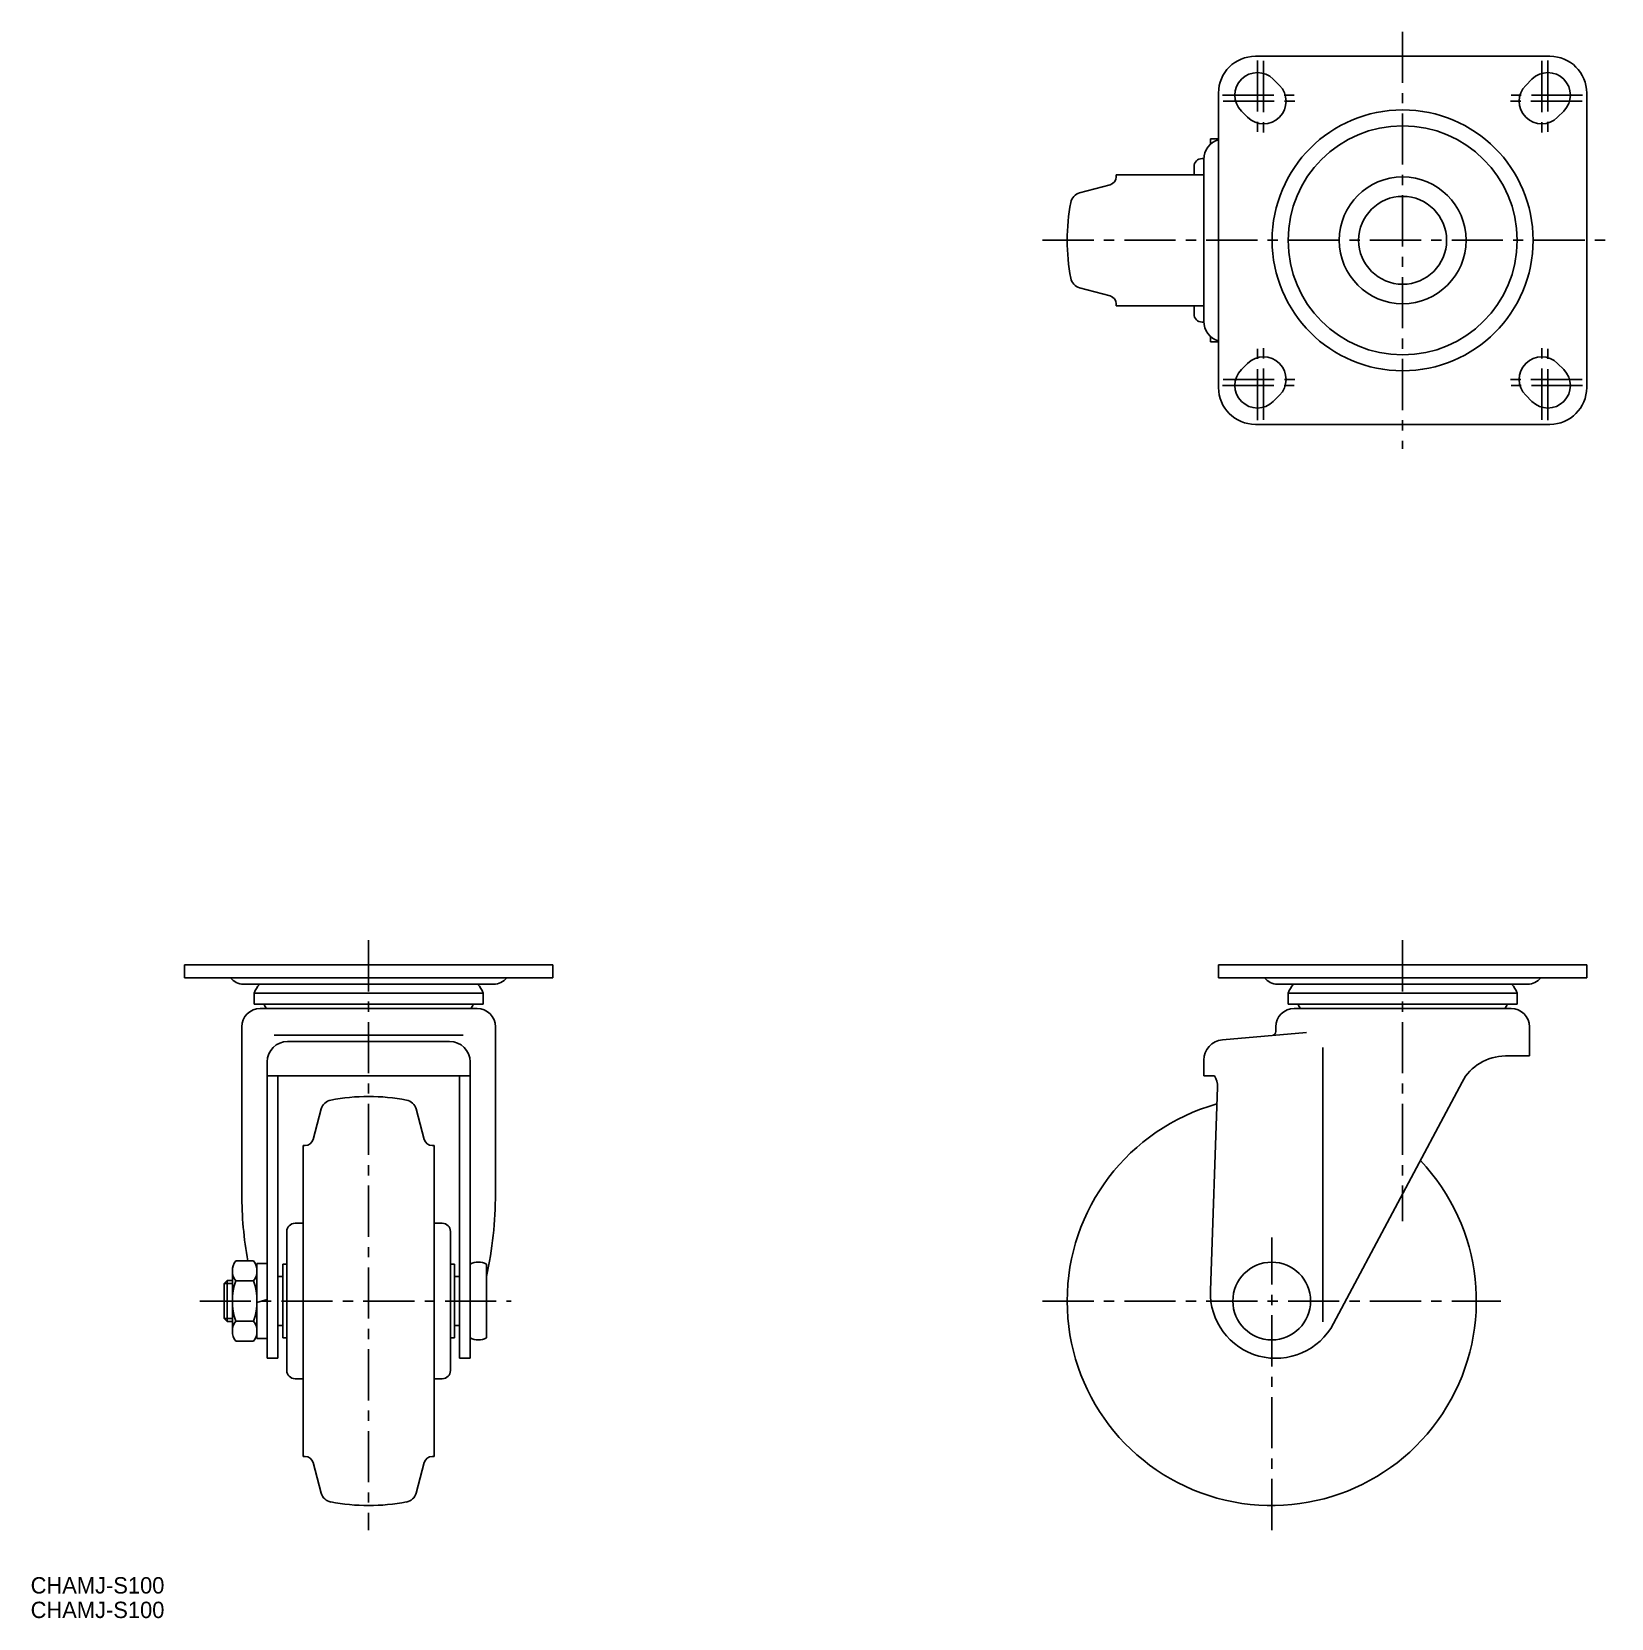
# Model space of a CAD drawing. Extents: x 814 to 1200, y 100 to 487.
import ezdxf

# ---------------------------------------------------------------- set-up
doc = ezdxf.new("R2010")
doc.units = 0
doc.header["$LTSCALE"] = 10
doc.linetypes.add('CENTER', pattern=[2, 1.25, -0.25, 0.25, -0.25])
doc.layers.get('0').update_dxf_attribs({"linetype": 'CONTINUOUS'})
doc.layers.add('CENTER', color=1, linetype='CENTER')

msp = doc.modelspace()

# ---------------------------------------------------------------- linework, layer by layer
at = {"color": 7, "linetype": 'CONTINUOUS'}
for p, q in [((1184.95, 481.43), (1112.95, 481.43)), ((1117.33, 475.81), (1118.83, 474.31)), ((1180.56, 475.81), (1179.06, 474.31)), ((1103.95, 472.43), (1103.95, 400.43)), ((1193.95, 400.43), (1193.95, 472.43)), ((1109.56, 468.04), (1111.06, 466.54)), ((1188.33, 468.04), (1186.83, 466.54)), ((1101.95, 461.23), (1103.95, 461.23)), ((1101.95, 461.23), (1101.95, 459.89)), ((1097.95, 454.43), (1097.95, 452.43)), ((1099.95, 456.43), (1100.35, 456.43)), ((1100.35, 456.23), (1100.35, 416.63)), ((1077.46, 450.03), (1069.98, 448.02)), ((1078.95, 452.43), (1078.95, 451.96)), ((1078.95, 452.43), (1100.35, 452.43)), ((1077.46, 422.82), (1069.98, 424.83)), ((1078.95, 420.43), (1078.95, 420.89)), ((1078.95, 420.43), (1100.35, 420.43)), ((1097.95, 418.43), (1097.95, 420.43)), ((1099.95, 416.43), (1100.35, 416.43)), ((1101.95, 412.96), (1101.95, 411.63)), ((1101.95, 411.63), (1103.95, 411.63)), ((1109.56, 404.81), (1111.06, 406.31)), ((1188.33, 404.81), (1186.83, 406.31)), ((1117.33, 397.04), (1118.83, 398.54)), ((1180.56, 397.04), (1179.06, 398.54)), ((1112.95, 391.43), (1184.95, 391.43)), ((851.2, 259.32), (941.2, 259.32)), ((851.2, 259.32), (851.2, 256.12)), ((941.2, 256.12), (851.2, 256.12)), ((941.2, 259.32), (941.2, 256.12)), ((1103.95, 259.32), (1193.95, 259.32)), ((1103.95, 259.32), (1103.95, 256.12)), ((1193.95, 256.12), (1103.95, 256.12)), ((1193.95, 259.32), (1193.95, 256.12)), ((926.79, 254.57), (865.61, 254.57)), ((868.2, 252.4), (868.2, 249.67)), ((868.2, 252.4), (924.2, 252.4)), ((924.2, 252.4), (924.2, 249.67)), ((1179.53, 254.57), (1118.36, 254.57)), ((1120.95, 252.4), (1120.95, 249.67)), ((1120.95, 252.4), (1176.95, 252.4)), ((1176.95, 252.4), (1176.95, 249.67)), ((924.2, 249.67), (868.2, 249.67)), ((922.7, 248.62), (869.7, 248.62)), ((1176.95, 249.67), (1120.95, 249.67)), ((1175.45, 248.62), (1122.45, 248.62)), ((865.2, 203.34), (865.2, 244.12)), ((873.1, 242.12), (919.3, 242.12)), ((876.4, 240.58), (916, 240.58)), ((927.2, 203.34), (927.2, 244.12)), ((1104.91, 240.98), (1125.46, 242.77)), ((1117.95, 244.12), (1117.95, 243.03)), ((1179.95, 244.12), (1179.95, 237.02)), ((1129.45, 239.12), (1129.45, 171.99)), ((1174.06, 237.02), (1179.95, 237.02)), ((871.4, 163.12), (871.4, 235.58)), ((921, 163.12), (921, 235.58)), ((1100.35, 232.19), (1100.35, 235.99)), ((871.4, 232.19), (921, 232.19)), ((874, 232.19), (874, 163.12)), ((918.4, 232.19), (918.4, 163.12)), ((1102.95, 232.19), (1100.35, 232.19)), ((1103.69, 229.39), (1101.96, 179.67)), ((1163.47, 230.65), (1132.07, 171.6)), ((882.6, 216.6), (884.6, 224.08)), ((909.8, 216.6), (907.8, 224.08)), ((880.2, 215.12), (880.2, 139.12)), ((880.2, 215.12), (880.67, 215.12)), ((912.2, 215.12), (911.74, 215.12)), ((912.2, 215.12), (912.2, 139.12)), ((876.2, 160.12), (876.2, 194.12)), ((878.2, 196.12), (880.2, 196.12)), ((914.2, 196.12), (912.2, 196.12)), ((916.2, 160.12), (916.2, 194.12)), ((863.73, 186.93), (868.08, 186.93)), ((868.9, 186.32), (868.9, 167.92)), ((871.4, 186.32), (868.9, 186.32)), ((862.9, 169.76), (862.9, 184.48)), ((874, 183.12), (875.2, 183.12)), ((875.2, 186.12), (875.2, 168.12)), ((876.2, 186.12), (875.2, 186.12)), ((916.2, 186.12), (917.2, 186.12)), ((917.2, 186.12), (917.2, 168.12)), ((917.2, 183.12), (918.4, 183.12)), ((925, 186.12), (925, 168.12)), ((860.9, 181.37), (861.65, 182.12)), ((860.9, 172.87), (860.9, 181.37)), ((861.65, 182.12), (861.65, 172.12)), ((861.65, 182.12), (862.9, 182.12)), ((863.73, 182.02), (868.08, 182.02)), ((868.9, 176.78), (871.4, 177.45)), ((860.9, 172.87), (861.65, 172.12)), ((861.65, 172.12), (862.9, 172.12)), ((863.73, 172.21), (868.08, 172.21)), ((874, 171.12), (875.2, 171.12)), ((917.2, 171.12), (918.4, 171.12)), ((863.73, 167.3), (868.08, 167.3)), ((868.9, 167.92), (871.4, 167.92)), ((876.2, 168.12), (875.2, 168.12)), ((916.2, 168.12), (917.2, 168.12)), ((871.4, 163.12), (874, 163.12)), ((918.4, 163.12), (921, 163.12)), ((878.2, 158.12), (880.2, 158.12)), ((914.2, 158.12), (912.2, 158.12)), ((880.2, 139.12), (880.67, 139.12)), ((882.6, 137.63), (884.6, 130.15)), ((909.8, 137.63), (907.8, 130.15)), ((912.2, 139.12), (911.74, 139.12))]:
    msp.add_line(p, q, dxfattribs=at)
at = {"color": 3, "linetype": 'CONTINUOUS'}
for p, q in [((860.9, 181.37), (862.9, 181.37)), ((860.9, 172.87), (862.9, 172.87))]:
    msp.add_line(p, q, dxfattribs=at)
at = {"color": 7, "linetype": 'CONTINUOUS'}
for centre, radius in [((1148.95, 436.43), 31.9), ((1148.95, 436.43), 28), ((1148.95, 436.43), 15.5), ((1148.95, 436.43), 10.75), ((1116.95, 177.12), 9.5)]:
    msp.add_circle(centre, radius, dxfattribs=at)
for centre, radius, start, end in [((1112.95, 472.43), 9, 90, 180), ((1184.95, 472.43), 9, 0, 90), ((1113.45, 471.93), 5.5, 45, 225), ((1184.45, 471.93), 5.5, 315, 135), ((1114.95, 470.43), 5.5, 225, 45), ((1182.95, 470.43), 5.5, 135, 315), ((1105.35, 456.23), 5, 106.2602, 180), ((1099.95, 454.43), 2, 90, 180), ((1076.95, 451.96), 2, 285, 0), ((1070.76, 445.13), 3, 105, 169.3323), ((1116.95, 436.43), 50, 169.3323, 190.6677), ((1070.76, 427.73), 3, 190.6677, 255), ((1076.95, 420.89), 2, 0, 75), ((1099.95, 418.43), 2, 180, 270), ((1105.35, 416.63), 5, 180, 253.7398), ((1114.95, 402.43), 5.5, 315, 135), ((1182.95, 402.43), 5.5, 45, 225), ((1113.45, 400.93), 5.5, 135, 315), ((1184.45, 400.93), 5.5, 225, 45), ((1112.95, 400.43), 9, 180, 270), ((1184.95, 400.43), 9, 270, 0), ((865.61, 258.57), 4, 217.7664, 270), ((926.79, 258.57), 4, 270, 322.2336), ((1118.36, 258.57), 4, 217.7664, 270), ((1179.53, 258.57), 4, 270, 322.2336), ((873.85, 250.37), 6, 135.576, 160.2025), ((918.56, 250.37), 6, 19.7975, 44.424), ((1126.59, 250.37), 6, 135.576, 160.2025), ((1171.3, 250.37), 6, 19.7975, 44.424), ((869.7, 244.12), 4.5, 90, 180), ((873.6, 250.79), 3.17, 200.7524, 223.2387), ((918.8, 250.79), 3.17, 316.7613, 339.2476), ((922.7, 244.12), 4.5, 0, 90), ((1122.45, 244.12), 4.5, 90, 180), ((1126.35, 250.79), 3.17, 200.7524, 223.2387), ((1171.55, 250.79), 3.17, 316.7613, 339.2476), ((1175.45, 244.12), 4.5, 0, 90), ((876.4, 235.58), 5, 90, 180), ((916, 235.58), 5, 0, 90), ((1105.35, 235.99), 5, 95, 180), ((1116.95, 243.03), 1, 275, 0), ((1174.06, 225.02), 12, 90, 152), ((1098.69, 229.56), 5, 358, 31.7623), ((887.5, 223.3), 3, 100.6677, 165), ((896.2, 177.12), 50, 79.3323, 100.6677), ((904.9, 223.3), 3, 15, 79.3323), ((1116.95, 177.12), 50, 105.5422, 43.4048), ((880.67, 217.12), 2, 270, 345), ((911.74, 217.12), 2, 195, 270), ((959.17, 203.34), 93.97, 180, 190.0547), ((833.23, 203.34), 93.97, 347.5778, 0), ((878.2, 194.12), 2, 90, 180), ((914.2, 194.12), 2, 0, 90), ((866.96, 184.48), 4.06, 142.8118, 217.1882), ((864.84, 184.48), 4.06, 322.8118, 37.1882), ((923, 182.37), 4.25, 61.9275, 118.0725), ((877.9, 177.12), 15, 160.9032, 199.0968), ((853.9, 177.12), 15, 340.9032, 19.0968), ((1117.95, 179.12), 16, 178, 332), ((866.96, 169.76), 4.06, 142.8118, 217.1882), ((864.84, 169.76), 4.06, 322.8118, 37.1882), ((923, 171.87), 4.25, 241.9275, 298.0725), ((878.2, 160.12), 2, 180, 270), ((914.2, 160.12), 2, 270, 0), ((880.67, 137.12), 2, 15, 90), ((911.74, 137.12), 2, 90, 165), ((887.5, 130.93), 3, 195, 259.3323), ((904.9, 130.93), 3, 280.6677, 345), ((896.2, 177.12), 50, 259.3323, 280.6677)]:
    msp.add_arc(centre, radius, start, end, dxfattribs=at)
at = {"layer": 'CENTER', "color": 1, "linetype": 'CENTER'}
for p, q in [((1148.95, 487.43), (1148.95, 385.43)), ((1113.45, 480.43), (1113.45, 462.06)), ((1114.95, 480.29), (1114.95, 461.93)), ((1182.95, 480.29), (1182.95, 461.93)), ((1184.45, 480.43), (1184.45, 462.06)), ((1104.95, 471.93), (1123.31, 471.93)), ((1105.08, 470.43), (1123.45, 470.43)), ((1192.81, 470.43), (1174.45, 470.43)), ((1192.95, 471.93), (1174.58, 471.93)), ((1060.95, 436.43), (1199.95, 436.43)), ((1113.45, 392.43), (1113.45, 410.79)), ((1114.95, 392.56), (1114.95, 410.93)), ((1182.95, 392.56), (1182.95, 410.93)), ((1184.45, 392.43), (1184.45, 410.79)), ((1104.95, 400.93), (1123.31, 400.93)), ((1105.08, 402.43), (1123.45, 402.43)), ((1192.81, 402.43), (1174.45, 402.43)), ((1192.95, 400.93), (1174.58, 400.93)), ((896.2, 265.32), (896.2, 121.12)), ((1148.95, 265.32), (1148.95, 196.64)), ((1116.95, 121.12), (1116.95, 192.62)), ((854.9, 177.12), (931, 177.12)), ((1060.95, 177.12), (1172.95, 177.12))]:
    msp.add_line(p, q, dxfattribs=at)

# ---------------------------------------------------------------- texts
at = {"color": 7, "linetype": 'CONTINUOUS'}
for p in [(813.58, 105.61), (813.58, 99.61)]:
    msp.add_text('CHAMJ-S100', height=4, dxfattribs=at).set_placement(p)

doc.saveas('drawing.dxf')
